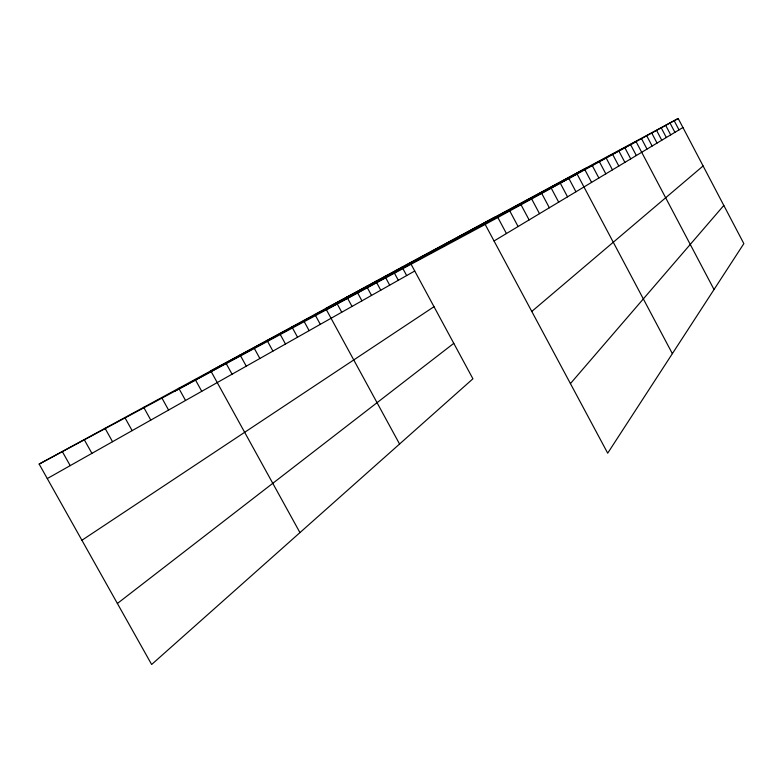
<?xml version="1.0" encoding="UTF-8"?>
<svg xmlns="http://www.w3.org/2000/svg" width="783" height="783" viewBox="0 0 783 783"><rect width="100%" height="100%" fill="white"/><g stroke="black" fill="none" stroke-linecap="round" stroke-linejoin="round"><path stroke-width="1.17" d="M570.425 383.592L723.815 205.449M531.784 311.448L703.105 165.967M117.391 603.478L453.788 343.346M81.912 540.27L433.997 306.701M494.044 240.978L682.933 127.521M47.283 478.57L414.736 271.016M485.176 224.427L678.205 118.507L743.85 243.63L607.696 453.171L485.176 224.427L39.15 464.084L151.638 664.493L472.922 378.796L410.223 262.648L678.205 118.507M325.63 310.146L585.664 168.276M174.492 391.363L494.65 217.234M39.15 464.084L410.223 262.648M62.297 451.527L70.196 465.631M105.059 428.301L112.537 441.71M84.231 439.615L91.914 453.357M124.859 417.554L132.141 430.64M178.798 388.28L185.542 400.475M161.67 397.578L168.58 410.057M143.71 407.326L150.796 420.099M299.948 532.606L210.803 370.907L577.081 173.992L672.362 353.642M195.163 379.393L201.75 391.324M253.858 347.535L259.868 358.487M240.107 354.993L246.254 366.18M225.768 362.774L232.062 374.196M291.893 326.883L297.54 337.209M279.717 333.489L285.482 344.021M267.042 340.37L272.934 351.107M399.565 444.03L325.738 308.512L636.07 141.625L714.027 289.524M314.883 314.404L320.306 324.358M303.608 320.521L309.138 330.661M366.591 286.333L371.514 295.426M356.921 291.579L361.942 300.829M346.908 297.021L352.027 306.437M336.524 302.659L341.74 312.251M402.071 267.072L406.661 275.577M393.643 271.652L398.312 280.294M384.933 276.379L389.689 285.169M375.918 281.273L380.763 290.209M509.772 210.93L518.101 226.532M497.841 217.478L506.435 233.54M551.252 188.174L558.68 202.151M541.709 193.401L549.353 207.759M531.647 198.921L539.507 213.671M521.018 204.754L529.112 219.915M592.31 165.644L598.868 178.015M584.872 169.715L591.586 182.39M568.898 178.485L575.955 191.776M560.295 183.202L567.538 196.836M630.589 144.64L636.325 155.523M624.863 147.772L630.726 158.88M618.903 151.05L624.893 162.384M612.688 154.457L618.805 166.035M606.199 158.019L612.453 169.852M599.406 161.738L605.817 173.846M670.013 123L674.917 132.337M665.697 125.368L670.688 134.872M661.224 127.825L666.313 137.505M656.575 130.379L661.762 140.245M651.74 133.022L657.035 143.083M646.729 135.782L652.122 146.029M641.512 138.64L647.012 149.093M674.183 120.719L678.998 129.89"/></g></svg>
